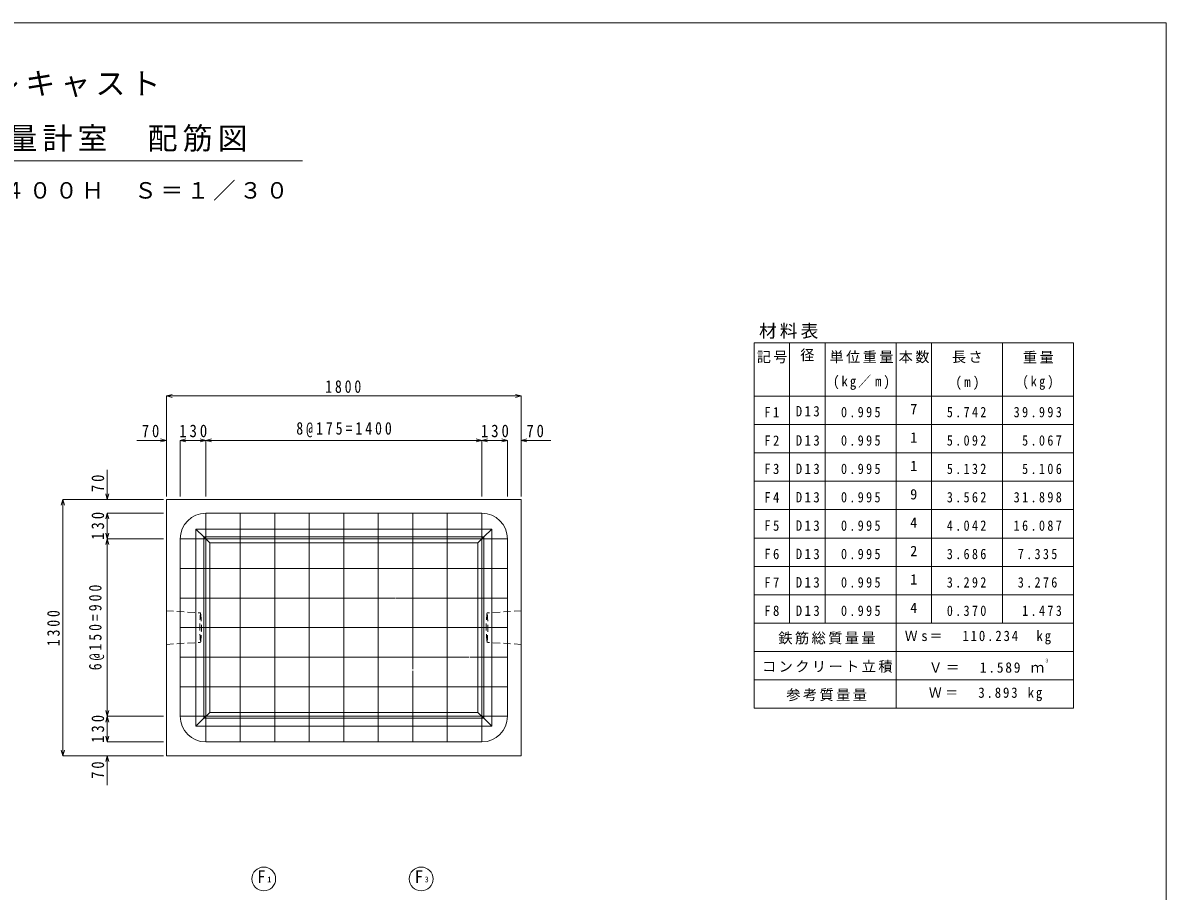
# Model space of a CAD drawing. Units: millimetres at full size, sheet at 1:30. Extents: x -5968 to 6369, y -4500 to 4228.
# Drawn here: x 169 to 5968, y -177 to 4228 of the extents above; entities that cross this region are included whole.
import ezdxf
from ezdxf.enums import TextEntityAlignment as Align

# ---------------------------------------------------------------- set-up
doc = ezdxf.new("R2010")
doc.units = ezdxf.units.MM
doc.header["$LTSCALE"] = 30
doc.linetypes.add('DASHED1', pattern=[1.8, 1.2, -0.6])
for name, color, linetype, lineweight in [('0-2_本体ブロック', 3, 'Continuous', 9), ('0-3', 7, 'Continuous', 9), ('0-6_寸法', 4, 'Continuous', 9), ('0-A_数量表', 7, 'Continuous', 9), ('1-0', 7, 'Continuous', 9)]:
    doc.layers.add(name, color=color, linetype=linetype, lineweight=lineweight)
doc.styles.add('ＭＳ ゴシック', font='')
doc.styles.get('ＭＳ ゴシック').set_extended_font_data('MS Gothic')

msp = doc.modelspace()

# ---------------------------------------------------------------- linework, layer by layer
at = {"layer": '0-2_本体ブロック', "color": 4}
for p, q in [((2547.12, 1659.91), (1047.12, 1659.91)), ((1087.12, 1619.91), (1047.12, 1659.91)), ((2507.12, 1619.91), (2547.12, 1659.91)), ((2547.12, 1659.91), (2547.12, 659.91)), ((1087.12, 1619.91), (1087.12, 699.91)), ((2507.12, 1619.91), (1087.12, 1619.91)), ((2477.12, 1589.91), (1117.12, 1589.91)), ((2507.12, 1619.91), (2507.12, 699.91)), ((1047.12, 659.91), (1087.12, 699.91)), ((1087.12, 699.91), (1117.12, 729.91)), ((1087.12, 699.91), (2507.12, 699.91)), ((1117.12, 729.91), (2477.12, 729.91)), ((2507.12, 699.91), (2477.12, 729.91)), ((2547.12, 659.91), (2507.12, 699.91))]:
    msp.add_line(p, q, dxfattribs=at)
at = {"layer": '0-2_本体ブロック', "color": 7, "linetype": 'DASHED1'}
for p, q in [((897.12, 1244.91), (1070.63, 1234.91)), ((2697.12, 1244.91), (2523.6, 1234.91)), ((897.12, 1074.91), (1066.45, 1084.91)), ((2697.12, 1074.91), (2527.78, 1084.91))]:
    msp.add_line(p, q, dxfattribs=at)
at = {"layer": '0-2_本体ブロック'}
msp.add_lwpolyline([(897.12, 509.91), (2697.12, 509.91), (2697.12, 1809.91), (897.12, 1809.91)], close=True, dxfattribs=at)
at = {"layer": '0-2_本体ブロック', "color": 4}
for points in [[(1047.12, 1659.91), (1047.12, 659.91), (2547.12, 659.91)], [(1117.12, 729.91), (1117.12, 1589.91), (1087.12, 1619.91)], [(2477.12, 729.91), (2477.12, 1589.91), (2507.12, 1619.91)]]:
    msp.add_lwpolyline(points, dxfattribs=at)
at = {"layer": '0-2_本体ブロック', "color": 7, "linetype": 'DASHED1'}
for centre, radius, start, end in [((1743.52, 1159.91), 677.05, 173.64005, 186.35995), ((397.72, 1159.91), 677.08, 353.6403, 6.3597)]:
    msp.add_arc(centre, radius, start, end, dxfattribs=at)
at = {"layer": '0-2_本体ブロック', "color": 4, "linetype": 'DASHED1'}
for centre, radius, start, end in [((3196.52, 1159.91), 677.08, 173.6403, 186.3597), ((1850.72, 1159.91), 677.05, 353.64005, 6.35995)]:
    msp.add_arc(centre, radius, start, end, dxfattribs=at)
at = {"layer": '0-3', "color": 2}
for p, q in [((2497.12, 1739.91), (1097.12, 1739.91)), ((1097.12, 1739.91), (1097.12, 579.91)), ((1272.12, 1739.91), (1272.12, 579.91)), ((1447.12, 1739.91), (1447.12, 579.91)), ((1622.12, 1739.91), (1622.12, 579.91)), ((1797.12, 1739.91), (1797.12, 579.91)), ((1972.12, 1739.91), (1972.12, 579.91)), ((2147.12, 1739.91), (2147.12, 949.03)), ((2322.12, 1739.91), (2322.12, 1388.39)), ((2497.12, 1739.91), (2497.12, 579.91)), ((967.12, 709.91), (967.12, 1609.91)), ((967.12, 1609.91), (2627.12, 1609.91)), ((2627.12, 1609.91), (2627.12, 709.91)), ((967.12, 1459.91), (2627.12, 1459.91)), ((2322.12, 1408.67), (2322.12, 579.91)), ((967.12, 1309.91), (2057.12, 1309.91)), ((2061.51, 1309.91), (2627.12, 1309.91)), ((2447.12, 1309.91), (2627.12, 1309.91)), ((967.12, 1159.91), (2575.47, 1159.91)), ((2487.12, 1159.91), (2627.12, 1159.91)), ((967.12, 1009.91), (2433.4, 1009.91)), ((2437.12, 1009.91), (2627.12, 1009.91)), ((2147.12, 940.78), (2147.12, 579.91)), ((967.12, 859.91), (2627.12, 859.91)), ((967.12, 709.91), (2627.12, 709.91)), ((2497.12, 579.91), (1097.12, 579.91))]:
    msp.add_line(p, q, dxfattribs=at)
for centre, start, end in [((1097.12, 1609.91), 90, 180), ((2497.12, 1609.91), 0, 90), ((1097.12, 709.91), 180, 270), ((2497.12, 709.91), 270, 0)]:
    msp.add_arc(centre, 130, start, end, dxfattribs=at)
at = {"layer": '0-6_寸法'}
for p, q in [((897.12, 2334.91), (926.1, 2342.67)), ((2697.12, 2334.91), (897.12, 2334.91)), ((897.12, 2334.91), (926.1, 2327.14)), ((897.12, 2334.91), (897.12, 2109.91)), ((2697.12, 2334.91), (2668.14, 2342.67)), ((2697.12, 2334.91), (2668.14, 2327.14)), ((2697.12, 2334.91), (2697.12, 2109.91)), ((897.12, 2109.91), (747.12, 2109.91)), ((897.12, 2109.91), (868.14, 2117.67)), ((897.12, 2109.91), (868.14, 2102.14)), ((897.12, 2109.91), (897.12, 1824.91)), ((967.12, 2109.91), (996.1, 2117.67)), ((967.12, 2109.91), (1117.12, 2109.91)), ((967.12, 2109.91), (996.1, 2102.14)), ((967.12, 2109.91), (967.12, 1824.91)), ((1097.12, 2109.91), (1068.14, 2117.67)), ((1097.12, 2109.91), (1068.14, 2102.14)), ((1097.12, 2109.91), (1126.1, 2117.67)), ((1097.12, 2109.91), (1247.12, 2109.91)), ((1097.12, 2109.91), (1097.12, 1824.91)), ((1097.12, 2109.91), (2497.12, 2109.91)), ((2497.12, 2109.91), (2347.12, 2109.91)), ((2497.12, 2109.91), (2468.14, 2117.67)), ((2497.12, 2109.91), (2468.14, 2102.14)), ((2627.12, 2109.91), (2477.12, 2109.91)), ((2497.12, 2109.91), (2526.1, 2117.67)), ((2497.12, 2109.91), (2526.1, 2102.14)), ((2497.12, 2109.91), (2497.12, 1824.91)), ((2497.12, 2109.91), (2627.12, 2109.91)), ((2627.12, 2109.91), (2598.14, 2117.67)), ((2627.12, 2109.91), (2598.14, 2102.14)), ((2627.12, 2109.91), (2627.12, 1824.91)), ((2697.12, 2109.91), (2726.1, 2117.67)), ((2697.12, 2109.91), (2847.12, 2109.91)), ((2697.12, 2109.91), (2726.1, 2102.14)), ((2697.12, 2109.91), (2697.12, 1824.91)), ((597.12, 1809.91), (597.12, 1959.91)), ((372.12, 1809.91), (364.35, 1780.93)), ((372.12, 509.91), (372.12, 1809.91)), ((372.12, 1809.91), (379.88, 1780.93)), ((372.12, 1809.91), (597.12, 1809.91)), ((597.12, 1809.91), (589.35, 1838.88)), ((597.12, 1809.91), (604.88, 1838.88)), ((597.12, 1809.91), (882.12, 1809.91)), ((597.12, 1739.91), (589.35, 1710.93)), ((597.12, 1609.91), (597.12, 1739.91)), ((597.12, 1739.91), (882.12, 1739.91)), ((597.12, 1739.91), (597.12, 1589.91)), ((597.12, 1739.91), (604.88, 1710.93)), ((597.12, 1609.91), (589.35, 1638.88)), ((597.12, 1609.91), (604.88, 1638.88)), ((597.12, 1609.91), (589.35, 1580.93)), ((597.12, 709.91), (597.12, 1609.91)), ((597.12, 1609.91), (882.12, 1609.91)), ((597.12, 1609.91), (597.12, 1459.91)), ((597.12, 1609.91), (604.88, 1580.93)), ((597.12, 709.91), (597.12, 859.91)), ((597.12, 709.91), (589.35, 738.88)), ((597.12, 709.91), (589.35, 680.93)), ((597.12, 579.91), (597.12, 729.91)), ((597.12, 709.91), (882.12, 709.91)), ((597.12, 709.91), (604.88, 680.93)), ((597.12, 579.91), (589.35, 608.88)), ((597.12, 579.91), (604.88, 608.88)), ((597.12, 579.91), (882.12, 579.91)), ((372.12, 509.91), (364.35, 538.88)), ((372.12, 509.91), (379.88, 538.88)), ((372.12, 509.91), (597.12, 509.91)), ((597.12, 509.91), (589.35, 480.93)), ((597.12, 509.91), (597.12, 359.91)), ((597.12, 509.91), (604.88, 480.93)), ((597.12, 509.91), (882.12, 509.91))]:
    msp.add_line(p, q, dxfattribs=at)
for points in [[(967.12, 2109.91), (1097.12, 2109.91), (1126.1, 2102.14)], [(597.12, 579.91), (597.12, 709.91), (604.88, 738.88)]]:
    msp.add_lwpolyline(points, dxfattribs=at)
at = {"layer": '0-A_数量表', "color": 4}
for centre in [(1391.14, -115.33), (2189.3, -115.33)]:
    msp.add_circle(centre, 60.31, dxfattribs=at)
at = {"layer": '1-0', "color": 5}
msp.add_line((5967.67, -4227.98), (5967.67, 4227.98), dxfattribs=at)
at = {"layer": '1-0'}
for p, q in [((-1446.25, 3527.98), (1588.01, 3527.98)), ((4057.7, 2604.36), (4057.7, 1758.36)), ((4057.7, 2604.36), (4057.7, 1182.36)), ((4237.7, 2604.36), (4237.7, 1758.36)), ((4237.7, 2604.36), (4237.7, 1182.36)), ((4597.7, 2604.36), (4597.7, 750.36)), ((4777.7, 2604.36), (4777.7, 1902.36)), ((4777.7, 2604.36), (4777.7, 1182.36)), ((5137.7, 2604.36), (5137.7, 1758.36)), ((5137.7, 2604.36), (5137.7, 1182.36)), ((3877.7, 2334.36), (5497.7, 2334.36)), ((3877.7, 2190.36), (5497.7, 2190.36)), ((3877.7, 2046.36), (5497.7, 2046.36)), ((3877.7, 1902.36), (5497.7, 1902.36)), ((3877.7, 1758.36), (5497.7, 1758.36)), ((3877.7, 1758.36), (5497.7, 1758.36)), ((3877.7, 1758.36), (5497.7, 1758.36)), ((3877.7, 1614.36), (5497.7, 1614.36)), ((3877.7, 1614.36), (5497.7, 1614.36)), ((3877.7, 1470.36), (5497.7, 1470.36)), ((3877.7, 1326.36), (5497.7, 1326.36)), ((3877.7, 1182.36), (5497.7, 1182.36)), ((3877.7, 1182.36), (5497.7, 1182.36)), ((3877.7, 1038.36), (5497.7, 1038.36)), ((3877.7, 894.36), (5497.7, 894.36))]:
    msp.add_line(p, q, dxfattribs=at)
at = {"layer": '1-0', "color": 3}
for p, q in [((3877.7, 2604.36), (5497.7, 2604.36)), ((3877.7, 2604.36), (3877.7, 750.36)), ((5497.7, 2604.36), (5497.7, 750.36)), ((3877.7, 750.36), (5497.7, 750.36))]:
    msp.add_line(p, q, dxfattribs=at)
at = {"layer": '1-0', "color": 5}
msp.add_lwpolyline([(5967.67, 4227.98), (-5967.67, 4227.98), (-5967.67, -4227.98)], dxfattribs=at)

# ---------------------------------------------------------------- texts
at = {"layer": '0-6_寸法', "color": 7, "char_height": 64.15, "attachment_point": 7, "style": 'ＭＳ ゴシック'}
for s, insert in [('\\T1.41;\\W0.8;1800', (1702.98, 2349.91)), ('\\T1.39;\\W0.85;70', (772.64, 2124.91)), ('\\T1.41;\\W0.85;130', (962.44, 2124.91)), ('\\T1.43;\\W0.8;8@175=1400', (1556.21, 2124.91)), ('\\T1.41;\\W0.85;130', (2492.44, 2124.91)), ('\\T1.39;\\W0.85;70', (2723.34, 2124.91))]:
    msp.add_mtext(s, dxfattribs=dict(at, insert=insert))
at = {"layer": '0-6_寸法', "color": 7, "char_height": 64.15, "attachment_point": 7, "rotation": 90, "style": 'ＭＳ ゴシック'}
for s, insert in [('\\T1.39;\\W0.85;70', (582.12, 1847.46)), ('\\T1.41;\\W0.85;130', (582.12, 1605.23)), ('\\T1.43;\\W0.8;6@150=900', (582.12, 943.46)), ('\\T1.41;\\W0.8;1300', (357.12, 1065.77)), ('\\T1.41;\\W0.85;130', (582.12, 575.23)), ('\\T1.39;\\W0.85;70', (582.12, 392.55))]:
    msp.add_mtext(s, dxfattribs=dict(at, insert=insert))
at = {"layer": '0-A_数量表', "style": 'ＭＳ ゴシック'}
for s, height, p in [('F', 64.15, (1357.43, -154.86)), ('1', 29.33, (1408.9, -141.04)), ('F', 64.15, (2155.59, -154.86)), ('3', 29.33, (2207.05, -141.04))]:
    msp.add_text(s, height=height, dxfattribs=at).set_placement(p, align=Align.BOTTOM_LEFT)
at = {"layer": '1-0', "style": 'ＭＳ ゴシック'}
for s, height, p in [('径', 52.79, (4111.7, 2500.86)), ('7', 52.79, (4669.7, 2226.36)), ('1', 52.79, (4669.7, 2082.36)), ('1', 52.79, (4669.7, 1938.36)), ('9', 52.79, (4669.7, 1794.36)), ('4', 52.79, (4669.7, 1650.36)), ('2', 52.79, (4669.7, 1506.36)), ('1', 52.79, (4669.7, 1362.36)), ('4', 52.79, (4669.7, 1218.36)), ('３', 17.6, (5350.75, 978.43))]:
    msp.add_text(s, height=height, dxfattribs=at).set_placement(p, align=Align.BOTTOM_LEFT)
at = {"layer": '1-0', "attachment_point": 7, "style": 'ＭＳ ゴシック'}
for s, insert, char_height in [('\\T1.17;消雪用プレキャスト', (-707.19, 3851.15), 111.4), ('\\T1.17;タイプⅠ型\u3000流量計室\u3000配筋図', (-1153.7, 3573.81), 111.4), ('\\T1.17;１８００×１３００×１４００Ｈ\u3000Ｓ＝１／３０', (-1401, 3326.54), 83.63), ('\\T1.17;材料表', (3902.91, 2624.86), 65.98), ('\\T1.17;記号', (3891.2, 2500.86), 52.79), ('\\T1.17;単位重量', (4260.2, 2500.86), 52.79), ('\\T1.17;本数', (4611.2, 2500.86), 52.79), ('\\T1.17;長さ', (4881.2, 2500.86), 52.79), ('\\T1.17;重量', (5241.2, 2500.86), 52.79), ('\\T1.32;\\W0.9;(kg／m)', (4278.2, 2365.86), 52.79), ('\\T1.38;\\W0.9;(m)', (4899.2, 2365.86), 52.79), ('\\T1.39;\\W0.85;(kg)', (5238.95, 2365.86), 52.79), ('\\T1.37;\\W0.9;F1', (3929.45, 2226.36), 52.79), ('\\T1.38;\\W0.9;D13', (4089.2, 2230.57), 52.79), ('\\T1.39;\\W0.85;0.995', (4318.7, 2226.36), 52.79), ('\\T1.39;\\W0.85;5.742', (4855.46, 2226.36), 52.79), ('\\T1.4;\\W0.85;39.993', (5194.4, 2226.36), 52.79), ('\\T1.37;\\W0.9;F2', (3929.45, 2082.36), 52.79), ('\\T1.38;\\W0.9;D13', (4089.2, 2082.36), 52.79), ('\\T1.39;\\W0.85;0.995', (4318.7, 2082.36), 52.79), ('\\T1.39;\\W0.85;5.092', (4855.46, 2082.36), 52.79), ('\\T1.4;\\W0.85;\\~5.067', (5194.4, 2082.36), 52.79), ('\\T1.37;\\W0.9;F3', (3929.45, 1938.36), 52.79), ('\\T1.38;\\W0.9;D13', (4089.2, 1938.36), 52.79), ('\\T1.39;\\W0.85;0.995', (4318.7, 1938.36), 52.79), ('\\T1.39;\\W0.85;5.132', (4855.46, 1938.36), 52.79), ('\\T1.4;\\W0.85;\\~5.106', (5194.4, 1938.36), 52.79), ('\\T1.37;\\W0.9;F4', (3929.45, 1794.36), 52.79), ('\\T1.38;\\W0.9;D13', (4089.2, 1794.36), 52.79), ('\\T1.39;\\W0.85;0.995', (4318.7, 1794.36), 52.79), ('\\T1.39;\\W0.85;3.562', (4855.46, 1794.36), 52.79), ('\\T1.4;\\W0.85;31.898', (5194.4, 1794.36), 52.79), ('\\T1.37;\\W0.9;F5', (3929.45, 1650.36), 52.79), ('\\T1.38;\\W0.9;D13', (4089.2, 1650.36), 52.79), ('\\T1.39;\\W0.85;0.995', (4318.7, 1650.36), 52.79), ('\\T1.39;\\W0.85;4.042', (4855.46, 1650.36), 52.79), ('\\T1.4;\\W0.85;16.087', (5194.4, 1650.36), 52.79), ('\\T1.37;\\W0.9;F6', (3929.45, 1506.36), 52.79), ('\\T1.38;\\W0.9;D13', (4089.2, 1506.36), 52.79), ('\\T1.39;\\W0.85;0.995', (4318.7, 1506.36), 52.79), ('\\T1.39;\\W0.85;3.686', (4855.46, 1506.36), 52.79), ('\\T1.39;\\W0.85;7.335', (5215.46, 1506.36), 52.79), ('\\T1.37;\\W0.9;F7', (3929.45, 1362.36), 52.79), ('\\T1.38;\\W0.9;D13', (4089.2, 1362.36), 52.79), ('\\T1.39;\\W0.85;0.995', (4318.7, 1362.36), 52.79), ('\\T1.39;\\W0.85;3.292', (4855.46, 1362.36), 52.79), ('\\T1.39;\\W0.85;3.276', (5215.46, 1362.36), 52.79), ('\\T1.37;\\W0.9;F8', (3929.45, 1218.36), 52.79), ('\\T1.38;\\W0.9;D13', (4089.2, 1218.36), 52.79), ('\\T1.39;\\W0.85;0.995', (4318.7, 1218.36), 52.79), ('\\T1.39;\\W0.85;0.370', (4855.46, 1218.36), 52.79), ('\\T1.4;\\W0.85;\\~1.473', (5194.4, 1218.36), 52.79), ('\\T1.17;鉄筋総質量量', (4000.83, 1074.36), 52.79), ('\\T1.29;\\W0.9;Ｗs＝\u3000110.234\u3000kg', (4642.13, 1074.36), 52.79), ('\\T1.17;コンクリート立積', (3918.2, 930.36), 52.79), ('\\T1.26;\\W0.95;Ｖ＝\u30001.589\\~ｍ', (4764.4, 930.36), 52.79), ('\\T1.17;参考質量量', (4041.33, 786.36), 52.79), ('\\T1.29;\\W0.9;Ｗ＝\u30003.893\\~kg', (4764.4, 786.36), 52.79)]:
    msp.add_mtext(s, dxfattribs=dict(at, insert=insert, char_height=char_height))

doc.saveas('drawing.dxf')
